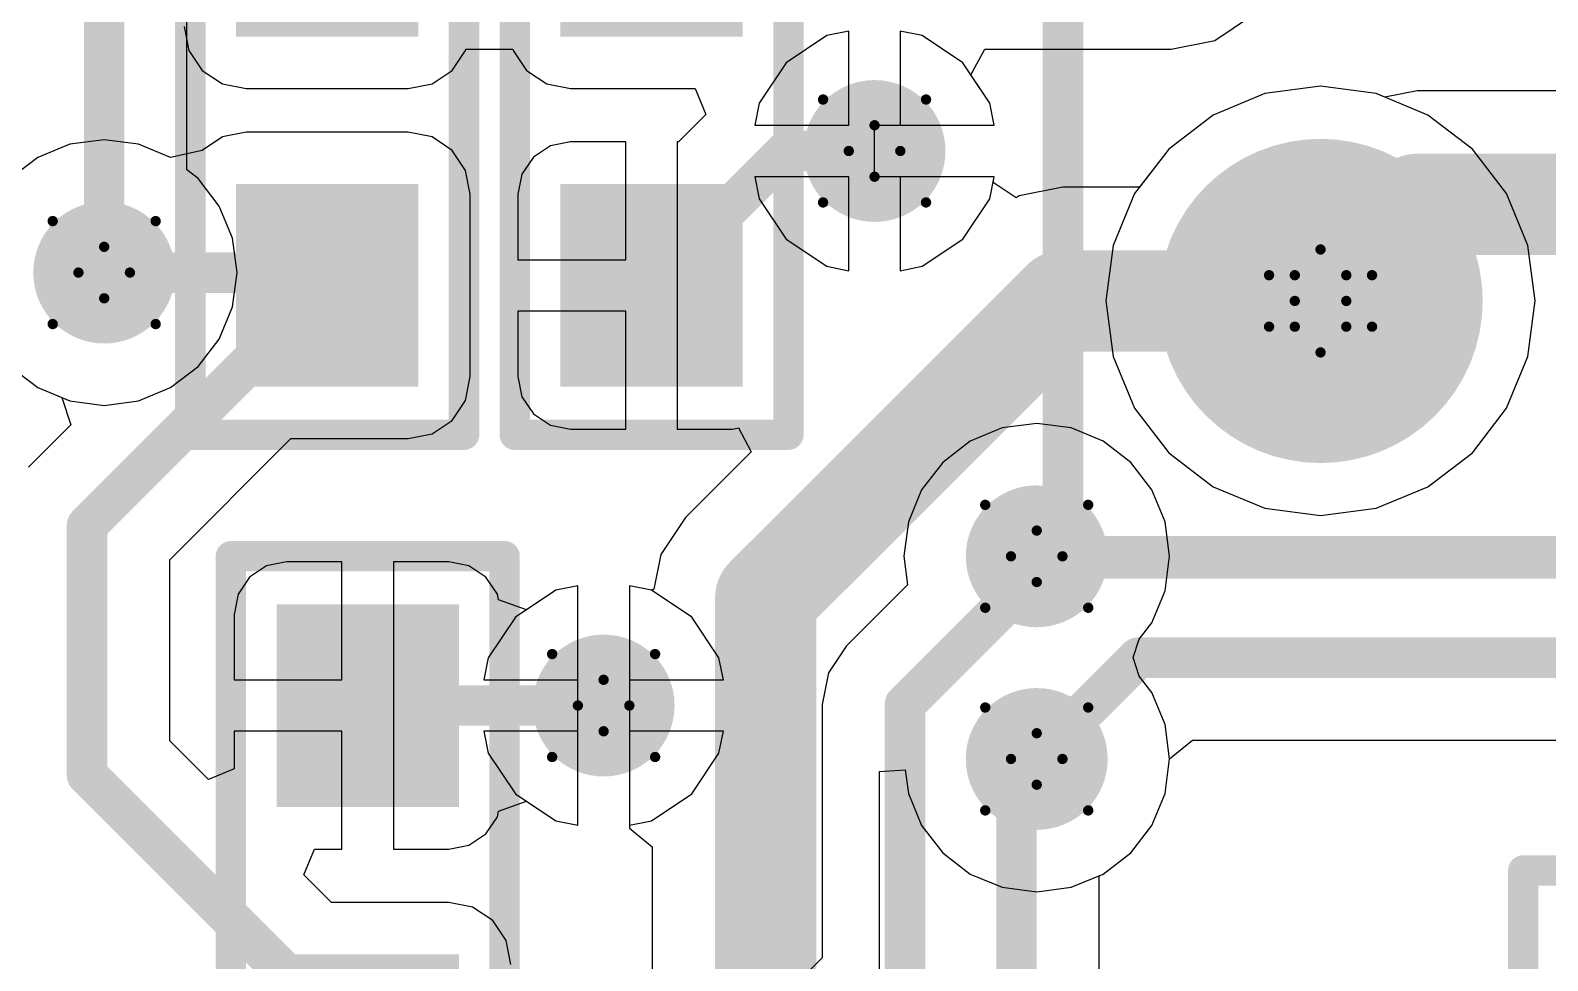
# Model space of a CAD drawing. Header units: millimetres. Extents: x 21 to 336, y 20 to 129.
# Drawn here: x 59.34 to 66.82, y 56.3 to 60.9 of the extents above; entities that cross this region are included whole.
import ezdxf

# ---------------------------------------------------------------- set-up
doc = ezdxf.new("R2010")
doc.units = ezdxf.units.MM
for name, color, linetype in [('BottomLayer', 5, 'Continuous'), ('BottomSolder', 6, 'Continuous'), ('DrillDrawing', 1, 'Continuous'), ('MultiLayer', 9, 'Continuous'), ('TopLayer', 1, 'Continuous'), ('TopOverlay', 2, 'Continuous'), ('TopPaste', 8, 'Continuous'), ('TopSolder', 216, 'Continuous')]:
    doc.layers.add(name, color=color, linetype=linetype)

# ---------------------------------------------------------------- blocks, each defined once
blk = doc.blocks.new('HDR1X2_1')
at = {"layer": 'BottomLayer', "const_width": 0.75}
blk.add_lwpolyline([(2.165, 0, 1), (2.915, 0, 1)], format="xyb", close=True, dxfattribs=at)
at = {"layer": 'BottomLayer'}
blk.add_solid([(-0.75, -0.75), (0.75, -0.75), (-0.75, 0.75), (0.75, 0.75)], dxfattribs=at)
at = {"layer": 'BottomSolder', "const_width": 0.8}
blk.add_lwpolyline([(2.14, 0, 1), (2.94, 0, 1)], format="xyb", close=True, dxfattribs=at)
at = {"layer": 'BottomSolder'}
blk.add_solid([(-0.8, -0.8), (0.8, -0.8), (-0.8, 0.8), (0.8, 0.8)], dxfattribs=at)
at = {"layer": 'MultiLayer', "const_width": 0.75}
blk.add_lwpolyline([(2.165, 0, 1), (2.915, 0, 1)], format="xyb", close=True, dxfattribs=at)
at = {"layer": 'MultiLayer'}
blk.add_solid([(-0.75, -0.75), (0.75, -0.75), (-0.75, 0.75), (0.75, 0.75)], dxfattribs=at)
at = {"layer": 'TopLayer', "const_width": 0.75}
blk.add_lwpolyline([(2.165, 0, 1), (2.915, 0, 1)], format="xyb", close=True, dxfattribs=at)
at = {"layer": 'TopLayer'}
blk.add_solid([(-0.75, -0.75), (0.75, -0.75), (-0.75, 0.75), (0.75, 0.75)], dxfattribs=at)
at = {"layer": 'TopOverlay', "const_width": 0.2}
for points in [[(3.81, 1.27), (-1.27, 1.27)], [(-1.27, -1.27), (-1.27, 1.27)], [(3.81, -1.27), (3.81, 1.27)], [(3.81, -1.27), (-1.27, -1.27)]]:
    blk.add_lwpolyline(points, dxfattribs=at)
at = {"layer": 'TopOverlay', "const_width": 0.1}
for points in [[(-1.32, 1.27, 1), (-1.22, 1.27, 1)], [(-1.32, 1.27, 1), (-1.22, 1.27, 1)], [(3.76, 1.27, 1), (3.86, 1.27, 1)], [(3.76, 1.27, 1), (3.86, 1.27, 1)], [(-1.32, -1.27, 1), (-1.22, -1.27, 1)], [(-1.32, -1.27, 1), (-1.22, -1.27, 1)], [(3.76, -1.27, 1), (3.86, -1.27, 1)], [(3.76, -1.27, 1), (3.86, -1.27, 1)]]:
    blk.add_lwpolyline(points, format="xyb", close=True, dxfattribs=at)
at = {"layer": 'TopSolder', "const_width": 0.8}
blk.add_lwpolyline([(2.14, 0, 1), (2.94, 0, 1)], format="xyb", close=True, dxfattribs=at)
at = {"layer": 'TopSolder'}
blk.add_solid([(-0.8, -0.8), (0.8, -0.8), (-0.8, 0.8), (0.8, 0.8)], dxfattribs=at)
blk = doc.blocks.new('SMD_RC0603_11')
at = {"layer": 'TopLayer'}
for points in [[(-1.3136, -0.4), (-0.4136, -0.4), (-1.3136, 0.4), (-0.4136, 0.4)], [(0.4136, -0.4), (1.3136, -0.4), (0.4136, 0.4), (1.3136, 0.4)]]:
    blk.add_solid(points, dxfattribs=at)
at = {"layer": 'TopOverlay', "const_width": 0.15}
for points in [[(1.6002, 0.675), (-1.6002, 0.675)], [(-1.6002, -0.675), (-1.6002, 0.675)], [(1.6002, -0.675), (1.6002, 0.675)], [(1.6002, -0.675), (-1.6002, -0.675)]]:
    blk.add_lwpolyline(points, dxfattribs=at)
at = {"layer": 'TopOverlay', "const_width": 0.075}
for points in [[(-1.6377, 0.675, 1), (-1.5627, 0.675, 1)], [(-1.6377, 0.675, 1), (-1.5627, 0.675, 1)], [(1.5627, 0.675, 1), (1.6377, 0.675, 1)], [(1.5627, 0.675, 1), (1.6377, 0.675, 1)], [(-1.6377, -0.675, 1), (-1.5627, -0.675, 1)], [(-1.6377, -0.675, 1), (-1.5627, -0.675, 1)], [(1.5627, -0.675, 1), (1.6377, -0.675, 1)], [(1.5627, -0.675, 1), (1.6377, -0.675, 1)]]:
    blk.add_lwpolyline(points, format="xyb", close=True, dxfattribs=at)
at = {"layer": 'TopPaste'}
for points in [[(-1.3136, -0.4), (-0.4136, -0.4), (-1.3136, 0.4), (-0.4136, 0.4)], [(0.4136, -0.4), (1.3136, -0.4), (0.4136, 0.4), (1.3136, 0.4)]]:
    blk.add_solid(points, dxfattribs=at)
at = {"layer": 'TopSolder'}
for points in [[(-1.3636, -0.45), (-0.3636, -0.45), (-1.3636, 0.45), (-0.3636, 0.45)], [(0.3636, -0.45), (1.3636, -0.45), (0.3636, 0.45), (1.3636, 0.45)]]:
    blk.add_solid(points, dxfattribs=at)
blk = doc.blocks.new('LGA_16L_20')
at = {"layer": 'TopLayer'}
for points in [[(0.3, 2.9), (0.3, 2.4), (0.8, 2.9), (0.8, 2.4)], [(1.3, 2.9), (1.3, 2.2), (1.8, 2.9), (1.8, 2.2)], [(2.3, 2.9), (2.3, 2.2), (2.8, 2.9), (2.8, 2.2)], [(3.3, 2.9), (3.3, 2.4), (3.8, 2.9), (3.8, 2.4)], [(-0.35, 1.75), (0.15, 1.75), (-0.35, 2.25), (0.15, 2.25)], [(4.45, 2.25), (3.95, 2.25), (4.45, 1.75), (3.95, 1.75)], [(-0.35, 0.75), (0.35, 0.75), (-0.35, 1.25), (0.35, 1.25)], [(4.45, 1.25), (3.75, 1.25), (4.45, 0.75), (3.75, 0.75)], [(-0.35, -0.25), (1.15, -0.25), (-0.35, 0.25), (1.15, 0.25)], [(4.45, 0.25), (3.75, 0.25), (4.45, -0.25), (3.75, -0.25)], [(-0.35, -1.25), (0.15, -1.25), (-0.35, -0.75), (0.15, -0.75)], [(4.45, -0.75), (3.95, -0.75), (4.45, -1.25), (3.95, -1.25)], [(1.8, -1.9), (1.8, -1.2), (1.3, -1.9), (1.3, -1.2)], [(2.8, -1.9), (2.8, -1.2), (2.3, -1.9), (2.3, -1.2)], [(0.8, -1.9), (0.8, -1.4), (0.3, -1.9), (0.3, -1.4)], [(3.8, -1.9), (3.8, -1.4), (3.3, -1.9), (3.3, -1.4)]]:
    blk.add_solid(points, dxfattribs=at)
at = {"layer": 'TopOverlay', "const_width": 0.15}
for points in [[(-0.5, 2.4), (-0.5, 3.05)], [(-0.5, 3.05), (0.15, 3.05)], [(3.95, 3.05), (4.6, 3.05)], [(4.6, 2.4), (4.6, 3.05)], [(-0.5, -2.05), (-0.5, -1.4)], [(4.6, -2.05), (4.6, -1.4)], [(-0.5, -2.05), (0.15, -2.05)], [(3.95, -2.05), (4.6, -2.05)]]:
    blk.add_lwpolyline(points, dxfattribs=at)
at = {"layer": 'TopOverlay'}
for points, const_width in [([(-0.5375, 3.05, 1), (-0.4625, 3.05, 1)], 0.075), ([(-0.5375, 3.05, 1), (-0.4625, 3.05, 1)], 0.075), ([(0.1125, 3.05, 1), (0.1875, 3.05, 1)], 0.075), ([(3.9125, 3.05, 1), (3.9875, 3.05, 1)], 0.075), ([(4.5625, 3.05, 1), (4.6375, 3.05, 1)], 0.075), ([(4.5625, 3.05, 1), (4.6375, 3.05, 1)], 0.075), ([(-0.5375, 2.4, 1), (-0.4625, 2.4, 1)], 0.075), ([(4.5625, 2.4, 1), (4.6375, 2.4, 1)], 0.075), ([(-0.5375, -1.4, 1), (-0.4625, -1.4, 1)], 0.075), ([(4.5625, -1.4, 1), (4.6375, -1.4, 1)], 0.075), ([(-0.15, -1.75, 1), (-0.25, -1.75, 1)], 0.254), ([(-0.3135, -1.75, 1), (-0.1865, -1.75, 1)], 0.127), ([(-0.2135, -1.75, 1), (-0.0865, -1.75, 1)], 0.127), ([(-0.5375, -2.05, 1), (-0.4625, -2.05, 1)], 0.075), ([(-0.5375, -2.05, 1), (-0.4625, -2.05, 1)], 0.075), ([(0.1125, -2.05, 1), (0.1875, -2.05, 1)], 0.075), ([(3.9125, -2.05, 1), (3.9875, -2.05, 1)], 0.075), ([(4.5625, -2.05, 1), (4.6375, -2.05, 1)], 0.075), ([(4.5625, -2.05, 1), (4.6375, -2.05, 1)], 0.075)]:
    blk.add_lwpolyline(points, format="xyb", close=True, dxfattribs=dict(at, const_width=const_width))
at = {"layer": 'TopPaste'}
for points in [[(0.3, 2.9), (0.3, 2.4), (0.8, 2.9), (0.8, 2.4)], [(1.3, 2.9), (1.3, 2.2), (1.8, 2.9), (1.8, 2.2)], [(2.3, 2.9), (2.3, 2.2), (2.8, 2.9), (2.8, 2.2)], [(3.3, 2.9), (3.3, 2.4), (3.8, 2.9), (3.8, 2.4)], [(-0.35, 1.75), (0.15, 1.75), (-0.35, 2.25), (0.15, 2.25)], [(4.45, 2.25), (3.95, 2.25), (4.45, 1.75), (3.95, 1.75)], [(-0.35, 0.75), (0.35, 0.75), (-0.35, 1.25), (0.35, 1.25)], [(4.45, 1.25), (3.75, 1.25), (4.45, 0.75), (3.75, 0.75)], [(-0.35, -0.25), (1.15, -0.25), (-0.35, 0.25), (1.15, 0.25)], [(4.45, 0.25), (3.75, 0.25), (4.45, -0.25), (3.75, -0.25)], [(-0.35, -1.25), (0.15, -1.25), (-0.35, -0.75), (0.15, -0.75)], [(4.45, -0.75), (3.95, -0.75), (4.45, -1.25), (3.95, -1.25)], [(1.8, -1.9), (1.8, -1.2), (1.3, -1.9), (1.3, -1.2)], [(2.8, -1.9), (2.8, -1.2), (2.3, -1.9), (2.3, -1.2)], [(0.8, -1.9), (0.8, -1.4), (0.3, -1.9), (0.3, -1.4)], [(3.8, -1.9), (3.8, -1.4), (3.3, -1.9), (3.3, -1.4)]]:
    blk.add_solid(points, dxfattribs=at)
at = {"layer": 'TopSolder'}
for points in [[(0.25, 2.95), (0.25, 2.35), (0.85, 2.95), (0.85, 2.35)], [(1.25, 2.95), (1.25, 2.15), (1.85, 2.95), (1.85, 2.15)], [(2.25, 2.95), (2.25, 2.15), (2.85, 2.95), (2.85, 2.15)], [(3.25, 2.95), (3.25, 2.35), (3.85, 2.95), (3.85, 2.35)], [(-0.4, 1.7), (0.2, 1.7), (-0.4, 2.3), (0.2, 2.3)], [(4.5, 2.3), (3.9, 2.3), (4.5, 1.7), (3.9, 1.7)], [(-0.4, 0.7), (0.4, 0.7), (-0.4, 1.3), (0.4, 1.3)], [(4.5, 1.3), (3.7, 1.3), (4.5, 0.7), (3.7, 0.7)], [(-0.4, -0.3), (1.2, -0.3), (-0.4, 0.3), (1.2, 0.3)], [(4.5, 0.3), (3.7, 0.3), (4.5, -0.3), (3.7, -0.3)], [(-0.4, -1.3), (0.2, -1.3), (-0.4, -0.7), (0.2, -0.7)], [(4.5, -0.7), (3.9, -0.7), (4.5, -1.3), (3.9, -1.3)], [(1.85, -1.95), (1.85, -1.15), (1.25, -1.95), (1.25, -1.15)], [(2.85, -1.95), (2.85, -1.15), (2.25, -1.95), (2.25, -1.15)], [(0.85, -1.95), (0.85, -1.35), (0.25, -1.95), (0.25, -1.35)], [(3.85, -1.95), (3.85, -1.35), (3.25, -1.95), (3.25, -1.35)]]:
    blk.add_solid(points, dxfattribs=at)
blk = doc.blocks.new('SMD_RC0603_22')
at = {"layer": 'TopLayer'}
for points in [[(-1.3136, -0.4), (-0.4136, -0.4), (-1.3136, 0.4), (-0.4136, 0.4)], [(0.4136, -0.4), (1.3136, -0.4), (0.4136, 0.4), (1.3136, 0.4)]]:
    blk.add_solid(points, dxfattribs=at)
at = {"layer": 'TopOverlay', "const_width": 0.15}
for points in [[(-1.6002, 0.675), (1.6002, 0.675)], [(-1.6002, 0.675), (-1.6002, -0.675)], [(1.6002, 0.675), (1.6002, -0.675)], [(-1.6002, -0.675), (1.6002, -0.675)]]:
    blk.add_lwpolyline(points, dxfattribs=at)
at = {"layer": 'TopOverlay', "const_width": 0.075}
for points in [[(-1.6377, 0.675, 1), (-1.5627, 0.675, 1)], [(-1.6377, 0.675, 1), (-1.5627, 0.675, 1)], [(1.5627, 0.675, 1), (1.6377, 0.675, 1)], [(1.5627, 0.675, 1), (1.6377, 0.675, 1)], [(-1.6377, -0.675, 1), (-1.5627, -0.675, 1)], [(-1.6377, -0.675, 1), (-1.5627, -0.675, 1)], [(1.5627, -0.675, 1), (1.6377, -0.675, 1)], [(1.5627, -0.675, 1), (1.6377, -0.675, 1)]]:
    blk.add_lwpolyline(points, format="xyb", close=True, dxfattribs=at)
at = {"layer": 'TopPaste'}
for points in [[(-1.3136, -0.4), (-0.4136, -0.4), (-1.3136, 0.4), (-0.4136, 0.4)], [(0.4136, -0.4), (1.3136, -0.4), (0.4136, 0.4), (1.3136, 0.4)]]:
    blk.add_solid(points, dxfattribs=at)
at = {"layer": 'TopSolder'}
for points in [[(-1.3636, -0.45), (-0.3636, -0.45), (-1.3636, 0.45), (-0.3636, 0.45)], [(0.3636, -0.45), (1.3636, -0.45), (0.3636, 0.45), (1.3636, 0.45)]]:
    blk.add_solid(points, dxfattribs=at)
blk = doc.blocks.new('SMD_RC0603_69')
at = {"layer": 'TopLayer'}
for points in [[(-1.3136, -0.4), (-0.4136, -0.4), (-1.3136, 0.4), (-0.4136, 0.4)], [(0.4136, -0.4), (1.3136, -0.4), (0.4136, 0.4), (1.3136, 0.4)]]:
    blk.add_solid(points, dxfattribs=at)
at = {"layer": 'TopOverlay', "const_width": 0.15}
for points in [[(-1.6002, 0.675), (1.6002, 0.675)], [(-1.6002, 0.675), (-1.6002, -0.675)], [(1.6002, 0.675), (1.6002, -0.675)], [(-1.6002, -0.675), (1.6002, -0.675)]]:
    blk.add_lwpolyline(points, dxfattribs=at)
at = {"layer": 'TopOverlay', "const_width": 0.075}
for points in [[(-1.6377, 0.675, 1), (-1.5627, 0.675, 1)], [(-1.6377, 0.675, 1), (-1.5627, 0.675, 1)], [(1.5627, 0.675, 1), (1.6377, 0.675, 1)], [(1.5627, 0.675, 1), (1.6377, 0.675, 1)], [(-1.6377, -0.675, 1), (-1.5627, -0.675, 1)], [(-1.6377, -0.675, 1), (-1.5627, -0.675, 1)], [(1.5627, -0.675, 1), (1.6377, -0.675, 1)], [(1.5627, -0.675, 1), (1.6377, -0.675, 1)]]:
    blk.add_lwpolyline(points, format="xyb", close=True, dxfattribs=at)
at = {"layer": 'TopPaste'}
for points in [[(-1.3136, -0.4), (-0.4136, -0.4), (-1.3136, 0.4), (-0.4136, 0.4)], [(0.4136, -0.4), (1.3136, -0.4), (0.4136, 0.4), (1.3136, 0.4)]]:
    blk.add_solid(points, dxfattribs=at)
at = {"layer": 'TopSolder'}
for points in [[(-1.3636, -0.45), (-0.3636, -0.45), (-1.3636, 0.45), (-0.3636, 0.45)], [(0.3636, -0.45), (1.3636, -0.45), (0.3636, 0.45), (1.3636, 0.45)]]:
    blk.add_solid(points, dxfattribs=at)

msp = doc.modelspace()

# ---------------------------------------------------------------- linework, layer by layer
at = {"layer": 'BottomLayer'}
for p, q in [((60.1078, 60.2064), (60.1078, 62.7584)), ((63.2643, 60.869), (63.0645, 60.7355)), ((63.373, 60.8906), (63.2643, 60.869)), ((63.373, 60.427), (63.373, 60.8906)), ((63.7357, 60.869), (63.627, 60.8906)), ((63.627, 60.8906), (63.627, 60.427)), ((63.9355, 60.7355), (63.7357, 60.869)), ((63.0645, 60.7355), (62.931, 60.5357)), ((64.069, 60.5357), (63.9355, 60.7355)), ((65.4259, 60.583), (65.1705, 60.4772)), ((65.7, 60.6191), (65.4259, 60.583)), ((65.9741, 60.583), (65.7, 60.6191)), ((66.2295, 60.4772), (65.9741, 60.583)), ((62.931, 60.5357), (62.9094, 60.427)), ((64.0906, 60.427), (64.069, 60.5357)), ((65.1705, 60.4772), (64.9511, 60.3089)), ((66.4489, 60.3089), (66.2295, 60.4772)), ((62.9094, 60.427), (63.373, 60.427)), ((63.627, 60.427), (64.0906, 60.427)), ((64.9511, 60.3089), (64.7828, 60.0895)), ((66.6172, 60.0895), (66.4489, 60.3089)), ((60.1636, 60.1636), (60.1078, 60.2064)), ((60.2678, 60.0278), (60.1636, 60.1636)), ((63.373, 60.173), (62.9094, 60.173)), ((62.9094, 60.173), (62.931, 60.0643)), ((63.373, 59.7094), (63.373, 60.173)), ((64.0906, 60.173), (63.627, 60.173)), ((63.627, 60.173), (63.627, 59.7094)), ((64.069, 60.0643), (64.0906, 60.173)), ((60.3333, 59.8697), (60.2678, 60.0278)), ((62.931, 60.0643), (63.0645, 59.8645)), ((63.9355, 59.8645), (64.069, 60.0643)), ((64.7828, 60.0895), (64.677, 59.8341)), ((66.723, 59.8341), (66.6172, 60.0895)), ((60.3556, 59.7), (60.3333, 59.8697)), ((63.0645, 59.8645), (63.2643, 59.731)), ((63.7357, 59.731), (63.9355, 59.8645)), ((64.677, 59.8341), (64.6409, 59.56)), ((66.7591, 59.56), (66.723, 59.8341)), ((63.2643, 59.731), (63.373, 59.7094)), ((63.627, 59.7094), (63.7357, 59.731)), ((60.3333, 59.5303), (60.3556, 59.7)), ((60.2678, 59.3722), (60.3333, 59.5303)), ((64.6409, 59.56), (64.677, 59.2859)), ((66.723, 59.2859), (66.7591, 59.56)), ((60.1636, 59.2364), (60.2678, 59.3722)), ((64.677, 59.2859), (64.7828, 59.0305)), ((66.6172, 59.0305), (66.723, 59.2859)), ((59.2364, 59.2364), (59.3722, 59.1322)), ((60.0278, 59.1322), (60.1636, 59.2364)), ((59.3722, 59.1322), (59.5303, 59.0667)), ((59.8697, 59.0667), (60.0278, 59.1322)), ((59.5303, 59.0667), (59.7, 59.0444)), ((59.7, 59.0444), (59.8697, 59.0667)), ((64.7828, 59.0305), (64.9511, 58.8111)), ((66.4489, 58.8111), (66.6172, 59.0305)), ((64.1303, 58.9333), (63.9722, 58.8678)), ((64.3, 58.9556), (64.1303, 58.9333)), ((64.4697, 58.9333), (64.3, 58.9556)), ((64.6278, 58.8678), (64.4697, 58.9333)), ((63.9722, 58.8678), (63.8364, 58.7636)), ((64.7636, 58.7636), (64.6278, 58.8678)), ((63.8364, 58.7636), (63.7322, 58.6278)), ((64.8678, 58.6278), (64.7636, 58.7636)), ((64.9511, 58.8111), (65.1705, 58.6428)), ((66.2295, 58.6428), (66.4489, 58.8111)), ((63.7322, 58.6278), (63.6667, 58.4697)), ((64.9333, 58.4697), (64.8678, 58.6278)), ((65.1705, 58.6428), (65.4259, 58.537)), ((65.9741, 58.537), (66.2295, 58.6428)), ((65.4259, 58.537), (65.7, 58.5009)), ((65.7, 58.5009), (65.9741, 58.537)), ((63.6667, 58.4697), (63.6444, 58.3)), ((64.9556, 58.3), (64.9333, 58.4697)), ((63.6444, 58.3), (63.663, 58.159)), ((64.9333, 58.1303), (64.9556, 58.3)), ((63.663, 58.159), (63.3616, 57.8576)), ((61.9279, 58.1326), (61.7281, 57.9991)), ((62.0366, 58.1542), (61.9279, 58.1326)), ((62.0366, 57.6906), (62.0366, 58.1542)), ((62.3993, 58.1326), (62.2906, 58.1542)), ((62.2906, 58.1542), (62.2906, 57.6906)), ((62.5991, 57.9991), (62.3993, 58.1326)), ((64.8678, 57.9722), (64.9333, 58.1303)), ((61.7281, 57.9991), (61.5946, 57.7993)), ((62.7326, 57.7993), (62.5991, 57.9991)), ((64.8057, 57.8913), (64.8678, 57.9722)), ((63.3616, 57.8576), (63.2732, 57.7253)), ((64.7756, 57.8), (64.8057, 57.8913)), ((61.5946, 57.7993), (61.573, 57.6906)), ((62.7542, 57.6906), (62.7326, 57.7993)), ((64.8057, 57.7087), (64.7756, 57.8)), ((63.2732, 57.7253), (63.2422, 57.5692)), ((64.8678, 57.6278), (64.8057, 57.7087)), ((61.573, 57.6906), (62.0366, 57.6906)), ((62.2906, 57.6906), (62.7542, 57.6906)), ((63.2422, 57.5692), (63.2422, 57.5692)), ((63.2422, 57.5692), (63.2422, 56.3189)), ((64.9333, 57.4697), (64.8678, 57.6278)), ((62.0366, 57.4366), (61.573, 57.4366)), ((61.573, 57.4366), (61.5946, 57.3279)), ((62.0366, 56.973), (62.0366, 57.4366)), ((62.7542, 57.4366), (62.2906, 57.4366)), ((62.2906, 57.4366), (62.2906, 56.973)), ((62.7326, 57.3279), (62.7542, 57.4366)), ((64.9556, 57.3), (64.9333, 57.4697)), ((61.5946, 57.3279), (61.7281, 57.1281)), ((62.5991, 57.1281), (62.7326, 57.3279)), ((64.9333, 57.1303), (64.9556, 57.3)), ((61.7281, 57.1281), (61.9279, 56.9946)), ((62.3993, 56.9946), (62.5991, 57.1281)), ((64.8678, 56.9722), (64.9333, 57.1303)), ((61.9279, 56.9946), (62.0366, 56.973)), ((62.2906, 56.973), (62.3993, 56.9946)), ((64.7636, 56.8364), (64.8678, 56.9722)), ((64.6278, 56.7322), (64.7636, 56.8364)), ((64.6078, 56.724), (64.6278, 56.7322)), ((64.6078, 50.2064), (64.6078, 56.724)), ((63.2422, 56.3189), (61.7023, 54.779))]:
    msp.add_line(p, q, dxfattribs=at)
at = {"layer": 'BottomLayer', "const_width": 0.2}
for points in [[(59.7, 59.7), (59.7, 63.1)], [(64.3, 58.2192), (64.3, 58.3)], [(63.65, 57.5692), (64.3, 58.2192)], [(62.1636, 57.5636), (62.2, 57.6)], [(63.65, 56.15), (63.65, 57.5692)], [(64.2, 57.2), (64.3, 57.3)], [(64.2, 49.7), (64.2, 57.2)]]:
    msp.add_lwpolyline(points, dxfattribs=at)
at = {"layer": 'BottomLayer'}
for points, const_width in [([(63.325, 60.3, 1), (63.675, 60.3, 1)], 0.35), ([(59.525, 59.7, 1), (59.875, 59.7, 1)], 0.35), ([(59.65, 59.7, 1), (59.75, 59.7, 1)], 0.1), ([(64.125, 58.3, 1), (64.475, 58.3, 1)], 0.35), ([(64.25, 58.3, 1), (64.35, 58.3, 1)], 0.1), ([(64.25, 58.2192, 1), (64.35, 58.2192, 1)], 0.1), ([(64.25, 58.2192, 1), (64.35, 58.2192, 1)], 0.1), ([(61.9886, 57.5636, 1), (62.3386, 57.5636, 1)], 0.35), ([(62.1136, 57.5636, 1), (62.2136, 57.5636, 1)], 0.1), ([(62.15, 57.6, 1), (62.25, 57.6, 1)], 0.1), ([(63.6, 57.5692, 1), (63.7, 57.5692, 1)], 0.1), ([(63.6, 57.5692, 1), (63.7, 57.5692, 1)], 0.1), ([(64.125, 57.3, 1), (64.475, 57.3, 1)], 0.35), ([(64.25, 57.3, 1), (64.35, 57.3, 1)], 0.1), ([(64.15, 57.2, 1), (64.25, 57.2, 1)], 0.1), ([(64.15, 57.2, 1), (64.25, 57.2, 1)], 0.1)]:
    msp.add_lwpolyline(points, format="xyb", close=True, dxfattribs=dict(at, const_width=const_width))
at = {"layer": 'DrillDrawing', "const_width": 0.0508}
for points in [[(63.246, 60.554), (63.5, 60.427)], [(63.246, 60.554), (63.373, 60.3)], [(63.5, 60.427), (63.754, 60.554)], [(63.627, 60.3), (63.754, 60.554)], [(63.246, 60.046), (63.373, 60.3)], [(63.627, 60.3), (63.754, 60.046)], [(63.246, 60.046), (63.5, 60.173)], [(63.5, 60.173), (63.754, 60.046)], [(59.446, 59.954), (59.7, 59.827)], [(59.446, 59.954), (59.573, 59.7)], [(59.7, 59.827), (59.954, 59.954)], [(59.827, 59.7), (59.954, 59.954)], [(65.573, 59.687), (65.7, 59.814)], [(65.7, 59.814), (65.827, 59.687)], [(59.446, 59.446), (59.573, 59.7)], [(59.827, 59.7), (59.954, 59.446)], [(65.446, 59.687), (65.573, 59.56)], [(65.446, 59.687), (65.573, 59.687)], [(65.827, 59.687), (65.954, 59.687)], [(65.827, 59.56), (65.954, 59.687)], [(59.446, 59.446), (59.7, 59.573)], [(59.7, 59.573), (59.954, 59.446)], [(65.446, 59.433), (65.573, 59.56)], [(65.827, 59.56), (65.954, 59.433)], [(65.446, 59.433), (65.573, 59.433)], [(65.573, 59.433), (65.7, 59.306)], [(65.7, 59.306), (65.827, 59.433)], [(65.827, 59.433), (65.954, 59.433)], [(64.046, 58.554), (64.3, 58.427)], [(64.046, 58.554), (64.173, 58.3)], [(64.3, 58.427), (64.554, 58.554)], [(64.427, 58.3), (64.554, 58.554)], [(64.046, 58.046), (64.173, 58.3)], [(64.427, 58.3), (64.554, 58.046)], [(64.046, 58.046), (64.3, 58.173)], [(64.3, 58.173), (64.554, 58.046)], [(61.9096, 57.8176), (62.1636, 57.6906)], [(61.9096, 57.8176), (62.0366, 57.5636)], [(62.1636, 57.6906), (62.4176, 57.8176)], [(62.2906, 57.5636), (62.4176, 57.8176)], [(61.9096, 57.3096), (62.0366, 57.5636)], [(62.2906, 57.5636), (62.4176, 57.3096)], [(64.046, 57.554), (64.3, 57.427)], [(64.046, 57.554), (64.173, 57.3)], [(64.3, 57.427), (64.554, 57.554)], [(64.427, 57.3), (64.554, 57.554)], [(61.9096, 57.3096), (62.1636, 57.4366)], [(62.1636, 57.4366), (62.4176, 57.3096)], [(64.046, 57.046), (64.173, 57.3)], [(64.427, 57.3), (64.554, 57.046)], [(64.046, 57.046), (64.3, 57.173)], [(64.3, 57.173), (64.554, 57.046)]]:
    msp.add_lwpolyline(points, dxfattribs=at)
at = {"layer": 'DrillDrawing', "const_width": 0.0254}
for points in [[(63.2333, 60.554, 1), (63.2587, 60.554, 1)], [(63.2333, 60.554, 1), (63.2587, 60.554, 1)], [(63.7413, 60.554, 1), (63.7667, 60.554, 1)], [(63.7413, 60.554, 1), (63.7667, 60.554, 1)], [(63.4873, 60.427, 1), (63.5127, 60.427, 1)], [(63.4873, 60.427, 1), (63.5127, 60.427, 1)], [(63.3603, 60.3, 1), (63.3857, 60.3, 1)], [(63.3603, 60.3, 1), (63.3857, 60.3, 1)], [(63.6143, 60.3, 1), (63.6397, 60.3, 1)], [(63.6143, 60.3, 1), (63.6397, 60.3, 1)], [(63.4873, 60.173, 1), (63.5127, 60.173, 1)], [(63.4873, 60.173, 1), (63.5127, 60.173, 1)], [(63.2333, 60.046, 1), (63.2587, 60.046, 1)], [(63.2333, 60.046, 1), (63.2587, 60.046, 1)], [(63.7413, 60.046, 1), (63.7667, 60.046, 1)], [(63.7413, 60.046, 1), (63.7667, 60.046, 1)], [(59.4333, 59.954, 1), (59.4587, 59.954, 1)], [(59.4333, 59.954, 1), (59.4587, 59.954, 1)], [(59.9413, 59.954, 1), (59.9667, 59.954, 1)], [(59.9413, 59.954, 1), (59.9667, 59.954, 1)], [(59.6873, 59.827, 1), (59.7127, 59.827, 1)], [(59.6873, 59.827, 1), (59.7127, 59.827, 1)], [(65.6873, 59.814, 1), (65.7127, 59.814, 1)], [(65.6873, 59.814, 1), (65.7127, 59.814, 1)], [(59.5603, 59.7, 1), (59.5857, 59.7, 1)], [(59.5603, 59.7, 1), (59.5857, 59.7, 1)], [(59.8143, 59.7, 1), (59.8397, 59.7, 1)], [(59.8143, 59.7, 1), (59.8397, 59.7, 1)], [(65.4333, 59.687, 1), (65.4587, 59.687, 1)], [(65.4333, 59.687, 1), (65.4587, 59.687, 1)], [(65.5603, 59.687, 1), (65.5857, 59.687, 1)], [(65.5603, 59.687, 1), (65.5857, 59.687, 1)], [(65.8143, 59.687, 1), (65.8397, 59.687, 1)], [(65.8143, 59.687, 1), (65.8397, 59.687, 1)], [(65.9413, 59.687, 1), (65.9667, 59.687, 1)], [(65.9413, 59.687, 1), (65.9667, 59.687, 1)], [(59.6873, 59.573, 1), (59.7127, 59.573, 1)], [(59.6873, 59.573, 1), (59.7127, 59.573, 1)], [(65.5603, 59.56, 1), (65.5857, 59.56, 1)], [(65.5603, 59.56, 1), (65.5857, 59.56, 1)], [(65.8143, 59.56, 1), (65.8397, 59.56, 1)], [(65.8143, 59.56, 1), (65.8397, 59.56, 1)], [(59.4333, 59.446, 1), (59.4587, 59.446, 1)], [(59.4333, 59.446, 1), (59.4587, 59.446, 1)], [(59.9413, 59.446, 1), (59.9667, 59.446, 1)], [(59.9413, 59.446, 1), (59.9667, 59.446, 1)], [(65.4333, 59.433, 1), (65.4587, 59.433, 1)], [(65.4333, 59.433, 1), (65.4587, 59.433, 1)], [(65.5603, 59.433, 1), (65.5857, 59.433, 1)], [(65.5603, 59.433, 1), (65.5857, 59.433, 1)], [(65.8143, 59.433, 1), (65.8397, 59.433, 1)], [(65.8143, 59.433, 1), (65.8397, 59.433, 1)], [(65.9413, 59.433, 1), (65.9667, 59.433, 1)], [(65.9413, 59.433, 1), (65.9667, 59.433, 1)], [(65.6873, 59.306, 1), (65.7127, 59.306, 1)], [(65.6873, 59.306, 1), (65.7127, 59.306, 1)], [(64.0333, 58.554, 1), (64.0587, 58.554, 1)], [(64.0333, 58.554, 1), (64.0587, 58.554, 1)], [(64.5413, 58.554, 1), (64.5667, 58.554, 1)], [(64.5413, 58.554, 1), (64.5667, 58.554, 1)], [(64.2873, 58.427, 1), (64.3127, 58.427, 1)], [(64.2873, 58.427, 1), (64.3127, 58.427, 1)], [(64.1603, 58.3, 1), (64.1857, 58.3, 1)], [(64.1603, 58.3, 1), (64.1857, 58.3, 1)], [(64.4143, 58.3, 1), (64.4397, 58.3, 1)], [(64.4143, 58.3, 1), (64.4397, 58.3, 1)], [(64.2873, 58.173, 1), (64.3127, 58.173, 1)], [(64.2873, 58.173, 1), (64.3127, 58.173, 1)], [(64.0333, 58.046, 1), (64.0587, 58.046, 1)], [(64.0333, 58.046, 1), (64.0587, 58.046, 1)], [(64.5413, 58.046, 1), (64.5667, 58.046, 1)], [(64.5413, 58.046, 1), (64.5667, 58.046, 1)], [(61.8969, 57.8176, 1), (61.9223, 57.8176, 1)], [(61.8969, 57.8176, 1), (61.9223, 57.8176, 1)], [(62.4049, 57.8176, 1), (62.4303, 57.8176, 1)], [(62.4049, 57.8176, 1), (62.4303, 57.8176, 1)], [(62.1509, 57.6906, 1), (62.1763, 57.6906, 1)], [(62.1509, 57.6906, 1), (62.1763, 57.6906, 1)], [(62.0239, 57.5636, 1), (62.0493, 57.5636, 1)], [(62.0239, 57.5636, 1), (62.0493, 57.5636, 1)], [(62.2779, 57.5636, 1), (62.3033, 57.5636, 1)], [(62.2779, 57.5636, 1), (62.3033, 57.5636, 1)], [(64.0333, 57.554, 1), (64.0587, 57.554, 1)], [(64.0333, 57.554, 1), (64.0587, 57.554, 1)], [(64.5413, 57.554, 1), (64.5667, 57.554, 1)], [(64.5413, 57.554, 1), (64.5667, 57.554, 1)], [(62.1509, 57.4366, 1), (62.1763, 57.4366, 1)], [(62.1509, 57.4366, 1), (62.1763, 57.4366, 1)], [(64.2873, 57.427, 1), (64.3127, 57.427, 1)], [(64.2873, 57.427, 1), (64.3127, 57.427, 1)], [(61.8969, 57.3096, 1), (61.9223, 57.3096, 1)], [(61.8969, 57.3096, 1), (61.9223, 57.3096, 1)], [(62.4049, 57.3096, 1), (62.4303, 57.3096, 1)], [(62.4049, 57.3096, 1), (62.4303, 57.3096, 1)], [(64.1603, 57.3, 1), (64.1857, 57.3, 1)], [(64.1603, 57.3, 1), (64.1857, 57.3, 1)], [(64.4143, 57.3, 1), (64.4397, 57.3, 1)], [(64.4143, 57.3, 1), (64.4397, 57.3, 1)], [(64.2873, 57.173, 1), (64.3127, 57.173, 1)], [(64.2873, 57.173, 1), (64.3127, 57.173, 1)], [(64.0333, 57.046, 1), (64.0587, 57.046, 1)], [(64.0333, 57.046, 1), (64.0587, 57.046, 1)], [(64.5413, 57.046, 1), (64.5667, 57.046, 1)], [(64.5413, 57.046, 1), (64.5667, 57.046, 1)]]:
    msp.add_lwpolyline(points, format="xyb", close=True, dxfattribs=at)
at = {"layer": 'MultiLayer', "const_width": 0.35}
for points in [[(63.325, 60.3, 1), (63.675, 60.3, 1)], [(59.525, 59.7, 1), (59.875, 59.7, 1)], [(64.125, 58.3, 1), (64.475, 58.3, 1)], [(61.9886, 57.5636, 1), (62.3386, 57.5636, 1)], [(64.125, 57.3, 1), (64.475, 57.3, 1)]]:
    msp.add_lwpolyline(points, format="xyb", close=True, dxfattribs=at)
at = {"layer": 'TopLayer'}
for p, q in [((65.1782, 60.8455), (65.3601, 60.9671)), ((60.0941, 60.9136), (60.1174, 60.7965)), ((60.1174, 60.7965), (60.1837, 60.6973)), ((61.4163, 60.6973), (61.4826, 60.7965)), ((61.4826, 60.7965), (61.4838, 60.8028)), ((61.4838, 60.8028), (61.7162, 60.8028)), ((61.7162, 60.8028), (61.7174, 60.7965)), ((61.7174, 60.7965), (61.7837, 60.6973)), ((63.9753, 60.6758), (64.0432, 60.8028)), ((64.0432, 60.8028), (64.9636, 60.8028)), ((64.9636, 60.8028), (65.1782, 60.8455)), ((60.1837, 60.6973), (60.2829, 60.631)), ((60.2829, 60.631), (60.4, 60.6077)), ((61.2, 60.6077), (61.3171, 60.631)), ((61.3171, 60.631), (61.4163, 60.6973)), ((61.7837, 60.6973), (61.8829, 60.631)), ((61.8829, 60.631), (62, 60.6077)), ((64.069, 60.5357), (63.9753, 60.6758)), ((60.4, 60.6077), (61.2, 60.6077)), ((62, 60.6077), (62.615, 60.6077)), ((62.615, 60.6077), (62.6676, 60.4807)), ((65.4259, 60.583), (65.1705, 60.4772)), ((65.7, 60.6191), (65.4259, 60.583)), ((65.9741, 60.583), (65.7, 60.6191)), ((66.0166, 60.5654), (65.9741, 60.583)), ((66.1764, 60.5972), (66.0166, 60.5654)), ((67.8162, 60.5972), (66.1764, 60.5972)), ((62.6676, 60.4807), (62.5322, 60.3454)), ((64.0906, 60.427), (64.069, 60.5357)), ((65.1705, 60.4772), (64.9511, 60.3089)), ((63.5, 60.173), (63.5, 60.427)), ((63.5, 60.427), (64.0906, 60.427)), ((59.5303, 60.3333), (59.3722, 60.2678)), ((59.7, 60.3556), (59.5303, 60.3333)), ((59.8697, 60.3333), (59.7, 60.3556)), ((60.0278, 60.2678), (59.8697, 60.3333)), ((60.2829, 60.369), (60.1837, 60.3027)), ((60.4, 60.3923), (60.2829, 60.369)), ((61.2, 60.3923), (60.4, 60.3923)), ((61.3171, 60.369), (61.2, 60.3923)), ((61.4163, 60.3027), (61.3171, 60.369)), ((62, 60.3454), (61.9009, 60.3257)), ((62.273, 60.3454), (62, 60.3454)), ((62.273, 59.7634), (62.273, 60.3454)), ((62.5322, 60.3454), (62.527, 60.3454)), ((62.527, 60.3454), (62.527, 59.6364)), ((59.3722, 60.2678), (59.2364, 60.1636)), ((60.1837, 60.3027), (60.0278, 60.2678)), ((61.4826, 60.2035), (61.4163, 60.3027)), ((61.8169, 60.2695), (61.7607, 60.1855)), ((61.9009, 60.3257), (61.8169, 60.2695)), ((64.9511, 60.3089), (64.8068, 60.1208)), ((61.5059, 60.0864), (61.4826, 60.2035)), ((61.7607, 60.1855), (61.741, 60.0864)), ((64.0906, 60.173), (63.5, 60.173)), ((64.0849, 60.1446), (64.0906, 60.173)), ((64.1992, 60.0682), (64.0849, 60.1446)), ((64.4286, 60.1208), (64.214, 60.0781)), ((64.8068, 60.1208), (64.4286, 60.1208)), ((61.5059, 59.1864), (61.5059, 60.0864)), ((61.741, 60.0864), (61.741, 59.7634)), ((64.214, 60.0781), (64.1992, 60.0682)), ((61.741, 59.7634), (62.273, 59.7634)), ((62.527, 59.6364), (62.527, 58.9274)), ((62.273, 59.5094), (61.741, 59.5094)), ((61.741, 59.5094), (61.741, 59.1864)), ((62.273, 58.9274), (62.273, 59.5094)), ((59.2364, 59.2364), (59.3722, 59.1322)), ((59.3722, 59.1322), (59.4905, 59.0832)), ((61.4826, 59.0693), (61.5059, 59.1864)), ((61.741, 59.1864), (61.7607, 59.0873)), ((59.4905, 59.0832), (59.5362, 58.9494)), ((61.4163, 58.9701), (61.4826, 59.0693)), ((61.7607, 59.0873), (61.8169, 59.0033)), ((61.8169, 59.0033), (61.9009, 58.9471)), ((59.5362, 58.9494), (59.327, 58.7402)), ((61.2, 58.8805), (61.3171, 58.9038)), ((61.3171, 58.9038), (61.4163, 58.9701)), ((61.9009, 58.9471), (62, 58.9274)), ((62, 58.9274), (62.273, 58.9274)), ((62.527, 58.9274), (62.8, 58.9274)), ((62.8, 58.9274), (62.8292, 58.9332)), ((62.8292, 58.9332), (62.8918, 58.8162)), ((60.0232, 58.2829), (60.6209, 58.8805)), ((60.6209, 58.8805), (61.2, 58.8805)), ((62.8918, 58.8162), (62.5671, 58.4915)), ((62.5671, 58.4915), (62.4455, 58.3096)), ((62.4455, 58.3096), (62.4113, 58.1375)), ((60.0232, 57.3899), (60.0232, 58.2829)), ((60.5009, 58.2529), (60.4169, 58.1967)), ((60.6, 58.2726), (60.5009, 58.2529)), ((60.873, 58.2726), (60.6, 58.2726)), ((60.873, 57.6906), (60.873, 58.2726)), ((61.4, 58.2726), (61.127, 58.2726)), ((61.127, 58.2726), (61.127, 57.5636)), ((61.4991, 58.2529), (61.4, 58.2726)), ((61.5831, 58.1967), (61.4991, 58.2529)), ((60.4169, 58.1967), (60.3607, 58.1127)), ((61.6393, 58.1127), (61.5831, 58.1967)), ((60.3607, 58.1127), (60.341, 58.0136)), ((61.6447, 58.0854), (61.6393, 58.1127)), ((61.783, 58.0357), (61.6447, 58.0854)), ((61.9279, 58.1326), (61.783, 58.0357)), ((62.0366, 58.1542), (61.9279, 58.1326)), ((62.0366, 57.5636), (62.0366, 58.1542)), ((62.3993, 58.1326), (62.2906, 58.1542)), ((62.2906, 58.1542), (62.2906, 57.5636)), ((62.4113, 58.1375), (62.3993, 58.1326)), ((60.341, 58.0136), (60.341, 57.6906)), ((60.341, 57.6906), (60.873, 57.6906)), ((61.127, 57.5636), (61.127, 56.8546)), ((62.0366, 56.973), (62.0366, 57.5636)), ((62.2906, 57.5636), (62.2906, 56.958)), ((60.873, 57.4366), (60.341, 57.4366)), ((60.341, 57.4366), (60.341, 57.2517)), ((60.873, 56.8546), (60.873, 57.4366)), ((60.214, 57.1991), (60.0232, 57.3899)), ((64.9556, 57.3), (65.0689, 57.3922)), ((65.0689, 57.3922), (69.0529, 57.3922)), ((64.9333, 57.1303), (64.9556, 57.3)), ((60.341, 57.2517), (60.214, 57.1991)), ((63.5244, 57.2387), (63.6514, 57.247)), ((63.5244, 54.6686), (63.5244, 57.2387)), ((63.6514, 57.247), (63.6667, 57.1303)), ((63.6667, 57.1303), (63.7322, 56.9722)), ((64.8678, 56.9722), (64.9333, 57.1303)), ((61.6393, 57.0145), (61.6447, 57.0418)), ((61.6447, 57.0418), (61.783, 57.0915)), ((61.783, 57.0915), (61.9279, 56.9946)), ((61.5831, 56.9305), (61.6393, 57.0145)), ((61.9279, 56.9946), (62.0366, 56.973)), ((62.2906, 56.958), (62.4028, 56.8659)), ((63.7322, 56.9722), (63.8364, 56.8364)), ((64.7636, 56.8364), (64.8678, 56.9722)), ((61.4991, 56.8743), (61.5831, 56.9305)), ((60.6855, 56.7276), (60.7381, 56.8546)), ((60.7381, 56.8546), (60.873, 56.8546)), ((61.127, 56.8546), (61.4, 56.8546)), ((61.4, 56.8546), (61.4991, 56.8743)), ((62.4028, 56.8659), (62.4028, 54.6893)), ((63.8364, 56.8364), (63.9722, 56.7322)), ((64.6278, 56.7322), (64.7636, 56.8364)), ((60.8209, 56.5923), (60.6855, 56.7276)), ((63.9722, 56.7322), (64.1303, 56.6667)), ((64.1303, 56.6667), (64.3, 56.6444)), ((64.3, 56.6444), (64.4697, 56.6667)), ((64.4697, 56.6667), (64.6278, 56.7322)), ((61.4, 56.5923), (60.8209, 56.5923)), ((61.5171, 56.569), (61.4, 56.5923)), ((61.6163, 56.5027), (61.5171, 56.569)), ((61.6826, 56.4035), (61.6163, 56.5027)), ((61.7059, 56.2864), (61.6826, 56.4035))]:
    msp.add_line(p, q, dxfattribs=at)
for points, const_width in [([(63.325, 60.3, 1), (63.675, 60.3, 1)], 0.35), ([(63.0136, 60.3, 1), (63.1136, 60.3, 1)], 0.1), ([(63.0136, 60.3, 1), (63.1136, 60.3, 1)], 0.1), ([(63.45, 60.3, 1), (63.55, 60.3, 1)], 0.1), ([(66.0514, 60.0364, 1), (66.3014, 60.0364, 1)], 0.25), ([(66.0514, 60.0364, 1), (66.3014, 60.0364, 1)], 0.25), ([(59.525, 59.7, 1), (59.875, 59.7, 1)], 0.35), ([(64.3036, 59.56, 1), (64.5536, 59.56, 1)], 0.25), ([(64.3036, 59.56, 1), (64.5536, 59.56, 1)], 0.25), ([(65.575, 59.56, 1), (65.825, 59.56, 1)], 0.25), ([(65.575, 59.56, 1), (65.825, 59.56, 1)], 0.25), ([(59.65, 59.7, 1), (59.75, 59.7, 1)], 0.1), ([(60.6864, 59.7, 1), (60.7864, 59.7, 1)], 0.1), ([(60.6864, 59.7, 1), (60.7864, 59.7, 1)], 0.1), ([(60.75, 59.6364, 1), (60.85, 59.6364, 1)], 0.1), ([(60.75, 59.6364, 1), (60.85, 59.6364, 1)], 0.1), ([(62.35, 59.6364, 1), (62.45, 59.6364, 1)], 0.1), ([(64.125, 58.3, 1), (64.475, 58.3, 1)], 0.35), ([(59.5654, 58.4518, 1), (59.6654, 58.4518, 1)], 0.1), ([(59.5654, 58.4518, 1), (59.6654, 58.4518, 1)], 0.1), ([(64.25, 58.3, 1), (64.35, 58.3, 1)], 0.1), ([(62.8386, 58.095, 1), (63.0886, 58.095, 1)], 0.25), ([(62.8386, 58.095, 1), (63.0886, 58.095, 1)], 0.25), ([(61.9886, 57.5636, 1), (62.3386, 57.5636, 1)], 0.35), ([(64.75, 57.8, 1), (64.85, 57.8, 1)], 0.1), ([(64.75, 57.8, 1), (64.85, 57.8, 1)], 0.1), ([(60.95, 57.5636, 1), (61.05, 57.5636, 1)], 0.1), ([(62.1136, 57.5636, 1), (62.2136, 57.5636, 1)], 0.1), ([(64.125, 57.3, 1), (64.475, 57.3, 1)], 0.35), ([(64.25, 57.3, 1), (64.35, 57.3, 1)], 0.1), ([(59.5654, 57.221, 1), (59.6654, 57.221, 1)], 0.1), ([(59.5654, 57.221, 1), (59.6654, 57.221, 1)], 0.1)]:
    msp.add_lwpolyline(points, format="xyb", close=True, dxfattribs=dict(at, const_width=const_width))
for points, const_width in [([(62.4, 59.6364), (63.0636, 60.3)], 0.2), ([(63.0636, 60.3), (63.5, 60.3)], 0.2), ([(65.7, 59.56), (66.1764, 60.0364)], 0.5), ([(66.1764, 60.0364), (68.5, 60.0364)], 0.5), ([(62.9636, 58.095), (64.4286, 59.56)], 0.5), ([(64.4286, 59.56), (65.7, 59.56)], 0.5), ([(59.6154, 58.4518), (60.8, 59.6364)], 0.2), ([(59.7, 59.7), (60.7364, 59.7)], 0.2), ([(60.7364, 59.7), (60.8, 59.6364)], 0.2), ([(59.6154, 57.221), (59.6154, 58.4518)], 0.2), ([(64.3, 58.3), (70.0849, 58.3)], 0.2), ([(62.9636, 54.0272), (62.9636, 58.095)], 0.5), ([(64.3, 57.3), (64.8, 57.8)], 0.2), ([(64.8, 57.8), (70.0192, 57.8)], 0.2), ([(61, 57.5636), (62.1636, 57.5636)], 0.2), ([(59.6154, 57.221), (61, 55.8364)], 0.2)]:
    msp.add_lwpolyline(points, dxfattribs=dict(at, const_width=const_width))

# ---------------------------------------------------------------- block references
for name, p, rotation in [('HDR1X2_1', (65.7, 62.1), 270), ('SMD_RC0603_22', (60.8, 60.5), 90), ('SMD_RC0603_69', (62.4, 60.5), 90), ('SMD_RC0603_11', (61, 56.7), 270), ('LGA_16L_20', (67.2, 53.7), 360)]:
    msp.add_blockref(name, p, dxfattribs=dict(rotation=rotation))

doc.saveas('drawing.dxf')
